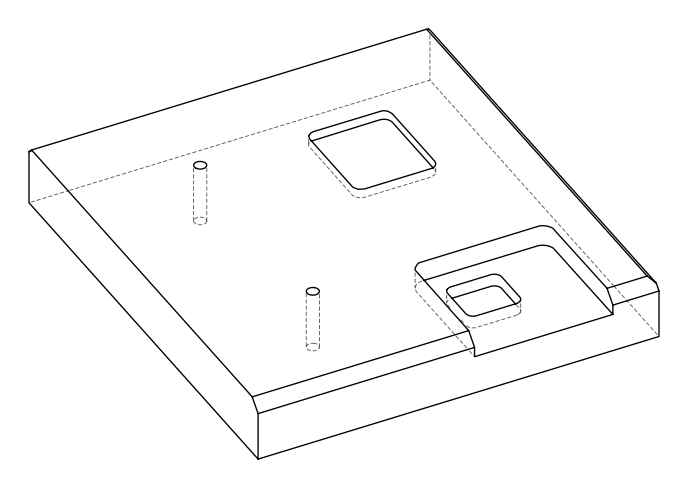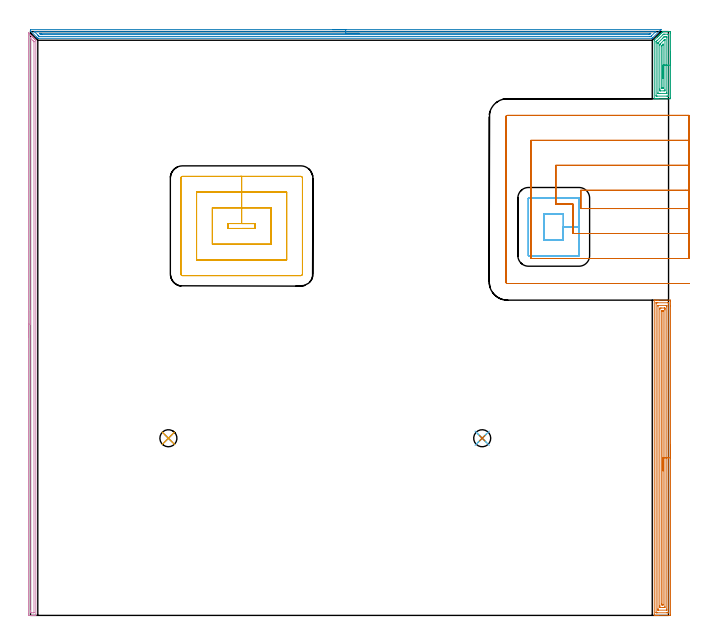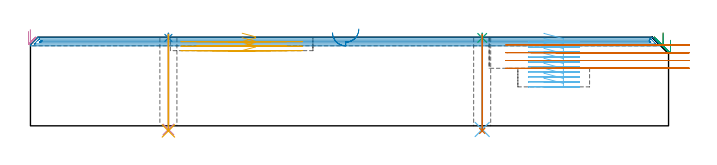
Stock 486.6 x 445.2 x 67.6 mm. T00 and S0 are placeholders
(PLAN: 13 operations, 7 tool changes, 56.3 min)
(1 AREA_MILL | FG_CHAMFER_SURFACE | UGT0205_001 | 9.84 min | 18989 mm3)
(2 AREA_MILL_1 | FG_CHAMFER_SURFACE_1 | UGT0205_001 | 11.58 min | 10559 mm3)
(3 AREA_MILL_2 | FG_CHAMFER_SURFACE_2 | UGT0205_001 | 2.19 min | 4264 mm3)
(4 AREA_MILL_3 | FG_CHAMFER_SURFACE_3 | UGT0205_001 | 7.27 min | 6914 mm3)
(5 MILL_RECTANGULAR_POCKET | POCKET_RECTANGULAR_STRAIGHT | UGT0201_008 | Follow Part, ap 4, ae 75% | 5.14 min | 101926 mm3)
(6 MILL_RECTANGULAR_POCKET_1 | POCKET_RECTANGULAR_STRAIGHT_1 | UGT0201_008 | Follow Part, ap 4, ae 75% | 6.03 min | 122282 mm3)
(7 MILL_SLOT | SLOT_PARTIAL_RECTANGULAR | UGT0201_109 | Follow Part, ap 6.35, ae 75% | 13.01 min | 418552 mm3)
(8 SPOT_DRILL | STEP1HOLE | NXT0321_9005460120000 | 0.03 min | 1 mm3)
(9 SPOT_DRILL_1 | STEP1HOLE_1 | NXT0321_9005460120000 | 0.03 min | 16 mm3)
(10 DRILL_THROUGH_HOLE_INTO_CENTER | STEP1HOLE | NXT0301_042 | 0.29 min | 2619 mm3)
(11 DRILL_TO_ENLARGE_THROUGH_HOLE | STEP1HOLE | NXT0301_101 | 0.3 min | 6302 mm3)
(12 DRILL_THROUGH_HOLE_INTO_CENTER_1 | STEP1HOLE_1 | NXT0301_042 | 0.29 min | 2652 mm3)
(13 DRILL_TO_ENLARGE_THROUGH_HOLE_1 | STEP1HOLE_1 | NXT0301_101 | 0.3 min | 6277 mm3)
(TOOL UGT0205_001 | Chamfer Mill 20 x 3 x 45 deg. | D20 FL50 Z2)
(TOOL UGT0201_008 | End Mill 16 mm | D16 FL32 Z4)
(TOOL UGT0201_109 | End Mill 25.4 mm | D25.4 FL25 Z2)
(TOOL NXT0321_9005460120000 | NC Spot Drill, 142deg, 12mm, Carbide, Uncoated | D12 PA142 FL30 Z2)
(TOOL NXT0301_042 | Carbide Drill 7.1mm [860.1-0710-057A1-MM 2214] | D7.1 PA140 FL85 Z2)
(TOOL NXT0301_101 | Carbide Drill 13mm [860.1-1300-104A1-MM 2214] | D13 PA140 FL123 Z2)
(OP 1 AREA_MILL)
G17 G21 G94 G90
T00 M6
G54
G17 G0 G90 X488.1 Y130.2 S1061 M3
G43 Z77.6 H0
Z65.2
G94 G1 Y130.162 Z64.328 F250.
Y130.048 Z63.464
Y129.859 Z62.612
Y129.597 Z61.78
Y129.263 Z60.974
Y128.86 Z60.2
Y128.392 Z59.464
Y127.86 Z58.772
Y127.271 Z58.129
Y126.628 Z57.54
Y125.936 Z57.008
Y125.2 Z56.54
Y124.426 Z56.137
Y123.62 Z55.803
Y122.788 Z55.541
Y121.936 Z55.352
Y121.072 Z55.238
Y120.2 Z55.2
Y0.606
X488.096 Y0.179 Z55.202
X488.092 Y0.01 Z55.206
X487.919 Y0. Z55.378
X478.812 Z64.482
X478.245 Z65.052
X477.929 Z65.367
X477.363 Z65.933
X477.047 Z66.248
X476.415 Z66.884
X476.033 Z67.267
X475.708 Y0.006 Z67.583
X475.702 Y0.008 Z67.588
X475.7 Y0.16 Z67.6
Y240.242
X475.703 Y240.392 Z67.588
X475.708 Y240.394 Z67.583
X476.032 Y240.4 Z67.268
X476.415 Z66.884
X477.047 Z66.248
X478.245 Z65.052
X478.812 Z64.482
X487.635 Z55.662
X487.921 Y240.398 Z55.376
X488.092 Y240.39 Z55.206
X488.099 Y240.218 Z55.199
X488.1 Y239.794 Z55.2
Y236.057
Y120.2
X486.686 Z56.614
X486.685 Y2.185 Z56.615
X486.684 Y2.082 Z56.616
X486.681 Y2.031 Z56.619
X486.68 Y2.014 Z56.62
X486.643 Y2.01 Z56.657
X486.255 Y2.002 Z57.045
X485.871 Y2. Z57.429
X485.375 Z57.925
X477.929 Y2.001 Z65.371
X477.431 Y2.003 Z65.869
X477.219 Y2.01 Z66.081
X477.121 Y2.018 Z66.179
X477.115 Y2.322 Z66.185
Y2.391
Y238.215
X477.116 Y238.318 Z66.184
X477.119 Y238.369 Z66.181
X477.12 Y238.386 Z66.18
X477.157 Y238.39 Z66.143
X477.545 Y238.398 Z65.755
X477.929 Y238.399 Z65.371
X478.425 Y238.4 Z64.875
X485.871 Y238.399 Z57.429
X486.369 Y238.397 Z56.931
X486.581 Y238.39 Z56.719
X486.679 Y238.382 Z56.621
X486.685 Y238.078 Z56.615
Y238.009
X486.686 Y120.2 Z56.614
X485.272 Z58.028
X485.271 Y4.782 Z58.029
X485.267 Y4.176 Z58.033
X485.265 Y4.034 Z58.035
X485.261 Y4.01 Z58.039
X485.22 Y4.005 Z58.08
X485.161 Y4.001 Z58.139
X478.985 Y4. Z64.315
X478.812 Y4.003 Z64.488
X478.638 Y4.008 Z64.662
X478.535 Y4.014 Z64.765
X478.532 Y4.081 Z64.768
X478.53 Y4.176 Z64.77
X478.529 Y4.462 Z64.771
X478.528 Y5.068 Z64.772
X478.529 Y235.618 Z64.771
X478.533 Y236.224 Z64.767
X478.535 Y236.365 Z64.765
X478.539 Y236.39 Z64.761
X478.58 Y236.395 Z64.72
X478.639 Y236.399 Z64.661
X484.815 Y236.4 Z58.485
X484.988 Y236.397 Z58.312
X485.162 Y236.392 Z58.138
X485.265 Y236.386 Z58.035
X485.268 Y236.319 Z58.032
X485.27 Y236.224 Z58.03
X485.271 Y235.938 Z58.029
X485.272 Y235.332 Z58.028
Y120.2
X483.857 Z59.443
Y6.853
X483.853 Y6.217 Z59.447
X483.849 Y6.01 Z59.451
X483.185 Y6. Z60.115
X482.341 Z60.959
X480.538 Z62.762
X480.147 Y6.006 Z63.153
X479.958 Y6.01 Z63.342
X479.95 Y6.116 Z63.35
X479.944 Y6.6 Z63.356
X479.943 Y6.853 Z63.357
Y7.494
Y233.547
X479.947 Y234.183 Z63.353
X479.951 Y234.39 Z63.349
X480.615 Y234.4 Z62.685
X481.459 Z61.841
X483.262 Z60.038
X483.653 Y234.394 Z59.647
X483.842 Y234.39 Z59.458
X483.85 Y234.284 Z59.45
X483.856 Y233.8 Z59.444
X483.857 Y233.547 Z59.443
Y232.906
Y120.2
X482.443 Z60.857
Y8.432
X482.441 Y8.226 Z60.859
X482.437 Y8.089 Z60.863
X482.433 Y8.009 Z60.867
X482.419 Y8.007 Z60.881
X482.341 Y8.003 Z60.959
X482.089 Y8.001 Z61.211
X481.459 Y8.007 Z61.841
X481.375 Y8.01 Z61.925
X481.364 Y8.329 Z61.936
X481.358 Y8.535 Z61.942
X481.357 Y8.638 Z61.943
Y8.741
Y231.968
X481.359 Y232.174 Z61.941
X481.363 Y232.311 Z61.937
X481.367 Y232.391 Z61.933
X481.381 Y232.393 Z61.919
X481.459 Y232.397 Z61.841
X481.711 Y232.399 Z61.589
X482.341 Y232.392 Z60.959
X482.425 Y232.39 Z60.875
X482.436 Y232.07 Z60.864
X482.442 Y231.865 Z60.858
X482.443 Y231.762 Z60.857
Y231.658
Y120.2
Y119.328 Z60.895
Y118.464 Z61.009
Y117.612 Z61.198
Y116.78 Z61.46
Y115.974 Z61.794
Y115.2 Z62.197
Y114.464 Z62.665
Y113.772 Z63.196
Y113.129 Z63.786
Y112.54 Z64.429
Y112.008 Z65.121
Y111.54 Z65.857
Y111.137 Z66.631
Y110.803 Z67.437
Y110.541 Z68.269
Y110.352 Z69.12
Y110.238 Z69.985
Y110.2 Z70.857
G0 Z77.6
M5
M2
(OP 2 AREA_MILL_1)
G17 G21 G94 G90
T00 M6
G54
G17 G0 G90 X230.4 Y446.7 S1061 M3
G43 Z77.6 H0
Z71.
G94 G1 X230.438 Z70.128 F250.
X230.552 Z69.263
X230.741 Z68.412
X231.003 Z67.58
X231.337 Z66.774
X231.74 Z66.
X232.209 Z65.264
X232.74 Z64.572
X233.329 Z63.929
X233.972 Z63.34
X234.664 Z62.808
X235.4 Z62.34
X236.174 Z61.937
X236.98 Z61.603
X237.812 Z61.341
X238.664 Z61.152
X239.528 Z61.038
X240.4 Z61.
X480.712
X480.78 Y446.695 Z61.003
X480.782 Y446.694 Z61.004
X480.78 Y446.679 Z61.019
X480.629 Y446.527 Z61.169
X480.482 Y446.381 Z61.317
X474.61 Y440.51 Z67.189
X474.345 Y440.245 Z67.452
X474.203 Y440.105 Z67.591
X473.932 Y440.1 Z67.6
X5.902
X5.596 Y440.104 Z67.59
X5.434 Y440.264 Z67.432
X4.711 Y440.991 Z66.708
X0.245 Y445.467 Z62.233
X0.072 Y445.639 Z62.059
X0.001 Y445.738 Z61.959
X-0.053 Y445.817 Z61.88
X-0.063 Y445.844 Z61.852
X-0.053 Y446.003 Z61.696
X-0.046 Y446.056 Z61.643
X-0.01 Y446.338 Z61.362
X0.01 Y446.694 Z61.005
X0.05 Y446.7 Z61.
X240.4
Y445.286 Z62.414
X476.612 Y445.285 Z62.415
X476.71 Y445.283 Z62.417
X476.892 Y445.279 Z62.421
X476.826 Y445.187 Z62.513
X476.722 Y445.076 Z62.624
X476.612 Y444.962 Z62.738
X473.598 Y441.948 Z65.752
X473.26 Y441.613 Z66.087
X473.183 Y441.541 Z66.159
X473.162 Y441.523 Z66.177
X473.132 Y441.52 Z66.18
X473.039 Y441.518 Z66.182
X472.244 Y441.514 Z66.186
X472.146
X6.893 Y441.515 Z66.185
X6.795 Y441.516 Z66.184
X6.697 Y441.52 Z66.18
X6.639 Y441.524 Z66.176
X6.607 Y441.552 Z66.148
X6.542 Y441.613 Z66.087
X5.902 Y442.251 Z65.449
X5.646 Y442.507 Z65.193
X3.222 Y444.936 Z62.764
X2.973 Y445.187 Z62.513
X2.932 Y445.23 Z62.47
X2.903 Y445.264 Z62.436
X2.892 Y445.278 Z62.422
X2.927 Y445.279 Z62.421
X3.123 Y445.284 Z62.416
X3.222 Y445.285 Z62.415
X4.017 Y445.286 Z62.414
X240.4
Y443.872 Z63.828
X472.146 Y443.871 Z63.829
X472.568 Y443.87 Z63.83
X472.773 Y443.869 Z63.831
X473.039 Y443.865 Z63.835
Y443.85 Z63.85
Y443.841 Z63.859
X472.82 Y443.619 Z64.081
X472.6 Y443.4 Z64.3
X472.372 Y443.174 Z64.526
X472.146 Y442.954 Z64.746
X472.115 Y442.935 Z64.765
X472.092 Y442.933 Z64.767
X472.04 Y442.93 Z64.77
X471.935 Y442.929 Z64.771
X471.724 Y442.928 Z64.772
X9.053 Y442.929 Z64.771
X8.581
X8.157 Y442.931 Z64.769
X7.688 Y442.936 Z64.764
X7.213 Y443.4 Z64.3
X6.795 Y443.815 Z63.885
X6.752 Y443.865 Z63.835
X6.795 Y443.866 Z63.834
X7.218 Y443.87 Z63.83
X7.688 Y443.871 Z63.829
X8.11 Y443.872 Z63.828
X240.4
X241.272 Z63.866
X242.137 Z63.98
X242.988 Z64.169
X243.82 Z64.431
X244.626 Z64.765
X245.4 Z65.168
X246.136 Z65.637
X246.828 Z66.168
X247.471 Z66.757
X248.06 Z67.401
X248.592 Z68.093
X249.06 Z68.828
X249.463 Z69.602
X249.797 Z70.408
X250.059 Z71.24
X250.248 Z72.092
X250.362 Z72.957
X250.4 Z73.828
G0 Z77.6
M5
M2
(OP 3 AREA_MILL_2)
G17 G21 G94 G90
T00 M6
G54
G17 G0 G90 X488.1 Y429.6 S1061 M3
G43 Z77.6 H0
Z65.2
G94 G1 Y429.562 Z64.328 F250.
Y429.448 Z63.464
Y429.259 Z62.612
Y428.997 Z61.78
Y428.663 Z60.974
Y428.26 Z60.2
Y427.792 Z59.464
Y427.26 Z58.772
Y426.671 Z58.129
Y426.028 Z57.54
Y425.336 Z57.008
Y424.6 Z56.54
Y423.826 Z56.137
Y423.02 Z55.803
Y422.188 Z55.541
Y421.336 Z55.352
Y420.472 Z55.238
Y419.6 Z55.2
Y395.03
X488.099 Y394.607 Z55.201
X488.094 Y394.143 Z55.203
X488.092 Y394.009 Z55.206
X487.635 Y394. Z55.662
X478.812 Z64.482
X478.248 Z65.049
X477.929 Z65.367
X477.365 Z65.931
X477.047 Z66.248
X476.41 Z66.89
X476.035 Z67.264
X475.708 Y394.007 Z67.583
X475.702 Y394.008 Z67.588
X475.7 Y394.161 Z67.6
Y438.344
X475.704 Y438.606 Z67.59
X475.89 Y438.791 Z67.408
X475.968 Y438.868 Z67.331
X477.929 Y440.831 Z65.367
X478.37 Y441.271 Z64.929
X478.812 Y441.713 Z64.484
X478.999 Y441.9 Z64.299
X479.082 Y441.982 Z64.217
X479.694 Y442.596 Z63.602
X479.935 Y442.835 Z63.365
X480.576 Y443.478 Z62.72
X480.788 Y443.688 Z62.512
X481.459 Y444.36 Z61.838
X481.641 Y444.541 Z61.659
X481.693 Y444.593 Z61.607
X482.176 Y445.076 Z61.123
X482.289 Y445.188 Z61.009
X482.305 Y445.198 Z60.993
X482.341 Y445.199 Z60.958
X482.488 Y445.2 Z60.812
X483.469 Z59.831
X484.106 Z59.19
X485.307 Z57.99
X485.871 Z57.424
X486.471 Z56.824
X486.753 Z56.542
X487.354 Z55.942
X487.635 Y445.197 Z55.66
X488.091 Y445.191 Z55.205
X488.094 Y445.057 Z55.203
X488.099 Y444.593 Z55.201
X488.1 Y444.123 Z55.2
Y419.6
X486.686 Z56.614
X486.685 Y396.186 Z56.615
X486.684 Y396.084 Z56.616
X486.681 Y396.033 Z56.619
X486.68 Y396.015 Z56.62
X486.646 Y396.01 Z56.654
X486.257 Y396.002 Z57.043
X485.871 Y396.001 Z57.429
X485.376 Y396. Z57.924
X477.929 Y396.001 Z65.371
X477.432 Y396.003 Z65.868
X477.219 Y396.01 Z66.081
X477.121 Y396.02 Z66.179
X477.115 Y396.323 Z66.185
Y396.393
X477.114 Y436.491 Z66.186
X477.116 Y437.382 Z66.184
X477.117 Y437.452 Z66.183
X477.121 Y437.55 Z66.179
X477.193 Y437.631 Z66.107
X477.315 Y437.76 Z65.985
X477.469 Y437.917 Z65.831
X477.894 Y438.344 Z65.406
X482.357 Y442.807 Z60.943
X482.651 Y443.092 Z60.649
X482.733 Y443.172 Z60.567
X482.844 Y443.191 Z60.456
X483.224 Y443.196 Z60.076
X483.718 Y443.2 Z59.582
X485.871 Y443.199 Z57.429
X486.368 Y443.197 Z56.932
X486.581 Y443.19 Z56.719
X486.679 Y443.18 Z56.621
X486.685 Y442.877 Z56.615
Y442.807
X486.686 Y419.6 Z56.614
X485.272 Z58.028
X485.271 Y398.784 Z58.029
X485.268 Y398.178 Z58.032
X485.265 Y398.036 Z58.035
X485.263 Y398.01 Z58.037
X485.222 Y398.006 Z58.078
X485.163 Y398.001 Z58.137
X479.87 Y398. Z63.43
X478.987 Y398.001 Z64.313
X478.812 Y398.004 Z64.488
X478.636 Y398.01 Z64.664
X478.535 Y398.016 Z64.765
X478.532 Y398.083 Z64.768
X478.531 Y398.178 Z64.769
X478.529 Y398.464 Z64.771
Y436.256
X478.53 Y436.408 Z64.77
X478.533 Y436.483 Z64.767
X478.535 Y436.517 Z64.765
X478.567 Y436.559 Z64.733
X478.687 Y436.685 Z64.613
X478.812 Y436.812 Z64.488
X479.13 Y437.13 Z64.17
X482.341 Y440.342 Z60.959
X482.68 Y440.68 Z60.62
X483.025 Y441.022 Z60.275
X483.129 Y441.118 Z60.171
X483.224 Y441.19 Z60.076
X483.931 Y441.199 Z59.369
X484.106 Z59.194
X484.813 Z58.487
X484.988 Y441.196 Z58.312
X485.164 Y441.19 Z58.136
X485.265 Y441.184 Z58.035
X485.268 Y441.117 Z58.032
X485.269 Y441.022 Z58.031
X485.271 Y440.736 Z58.029
X485.272 Y419.6 Z58.028
X483.857 Z59.443
Y400.856
X483.854 Y400.218 Z59.446
X483.85 Y400.011 Z59.45
X483.187 Y400. Z60.113
X480.54 Z62.76
X480.147 Y400.006 Z63.153
X479.957 Y400.01 Z63.343
X479.95 Y400.118 Z63.35
X479.944 Y400.603 Z63.356
X479.943 Y400.856 Z63.357
Y401.497
Y434.774
X479.947 Y435.411 Z63.353
X479.949 Y435.474 Z63.351
X479.979 Y435.518 Z63.321
X480.118 Y435.667 Z63.182
X480.347 Y435.898 Z62.953
X480.576 Y436.128 Z62.724
X483.01 Y438.561 Z60.29
X483.224 Y438.772 Z60.076
X483.459 Y438.998 Z59.841
X483.666 Y439.19 Z59.634
X483.85 Y439.174 Z59.45
X483.853 Y438.996 Z59.447
X483.857 Y438.597 Z59.443
Y419.6
X482.443 Z60.857
Y402.434
X482.441 Y402.228 Z60.859
X482.437 Y402.091 Z60.863
X482.433 Y402.009 Z60.867
X482.42 Y402.007 Z60.88
X482.341 Y402.004 Z60.959
X482.091 Y402.001 Z61.209
X481.459 Y402.008 Z61.841
X481.375 Y402.01 Z61.925
X481.364 Y402.332 Z61.936
X481.359 Y402.538 Z61.941
X481.357 Y402.641 Z61.943
Y433.984
X481.364 Y434.428 Z61.936
X481.389 Y434.479 Z61.911
X481.459 Y434.555 Z61.841
X481.566 Y434.666 Z61.734
X481.672 Y434.774 Z61.628
X482.341 Y435.443 Z60.959
X482.389 Y435.49 Z60.911
X482.418 Y435.518 Z60.882
X482.434 Y435.531 Z60.866
X482.435 Z60.865
X482.437 Y435.496 Z60.863
X482.442 Y435.083 Z60.858
X482.443 Y434.877 Z60.857
Y419.6
Y418.728 Z60.895
Y417.864 Z61.009
Y417.012 Z61.198
Y416.18 Z61.46
Y415.374 Z61.794
Y414.6 Z62.197
Y413.864 Z62.665
Y413.172 Z63.196
Y412.529 Z63.786
Y411.94 Z64.429
Y411.408 Z65.121
Y410.94 Z65.857
Y410.537 Z66.631
Y410.203 Z67.437
Y409.941 Z68.269
Y409.752 Z69.12
Y409.638 Z69.985
Y409.6 Z70.857
G0 Z77.6
M5
M2
(OP 4 AREA_MILL_3)
G17 G21 G94 G90
T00 M6
G54
G17 G0 G90 X-1.5 Y212.1 S1061 M3
G43 Z77.6 H0
Z72.
G94 G1 Y212.138 Z71.128 F250.
Y212.252 Z70.264
Y212.441 Z69.412
Y212.703 Z68.58
Y213.037 Z67.774
Y213.44 Z67.
Y213.909 Z66.264
Y214.44 Z65.572
Y215.029 Z64.929
Y215.672 Z64.34
Y216.364 Z63.808
Y217.1 Z63.34
Y217.874 Z62.937
Y218.68 Z62.603
Y219.512 Z62.341
Y220.364 Z62.152
Y221.228 Z62.038
Y222.1 Z62.
Y443.97
X-1.495 Y444.181 Z62.003
X-1.493 Y444.183 Z62.004
X-1.48 Y444.181 Z62.017
X-1.044 Y443.744 Z62.456
X-0.926 Y443.627 Z62.572
X0.218 Y442.483 Z63.716
X0.261 Y442.44 Z63.759
X0.306 Y442.395 Z63.805
X0.513 Y442.187 Z64.012
X0.558 Y442.143 Z64.055
X0.603 Y442.097 Z64.102
X0.809 Y441.891 Z64.308
X0.855 Y441.846 Z64.352
X0.901 Y441.799 Z64.4
X1.105 Y441.595 Z64.604
X1.152 Y441.55 Z64.649
X1.199 Y441.502 Z64.698
X1.401 Y441.3 Z64.9
X1.448 Y441.253 Z64.945
X1.496 Y441.204 Z64.995
X1.697 Y441.004 Z65.195
X1.745 Y440.956 Z65.242
X1.794 Y440.906 Z65.293
X1.992 Y440.708 Z65.491
X2.042 Y440.659 Z65.539
X2.092 Y440.609 Z65.591
X2.288 Y440.412 Z65.787
X2.339 Y440.363 Z65.836
X2.389 Y440.311 Z65.888
X2.584 Y440.116 Z66.083
X2.635 Y440.066 Z66.132
X2.687 Y440.013 Z66.186
X2.88 Y439.821 Z66.379
X2.932 Y439.769 Z66.429
X2.985 Y439.716 Z66.484
X3.176 Y439.525 Z66.675
X3.229 Y439.472 Z66.726
X3.282 Y439.418 Z66.781
X3.471 Y439.229 Z66.97
X3.526 Y439.176 Z67.022
X3.836 Y438.864 Z67.336
X4.098 Y438.595 Z67.587
X4.1 Y438.227 Z67.6
Y0.164
X4.105 Y0.01 Z67.595
X4.053 Y0.007 Z67.545
X3.668 Y0. Z67.168
X3.304 Z66.804
X2.635 Z66.13
X1.411 Z64.908
X0.855 Z64.349
X0.242 Z63.738
X-0.926 Y0.001 Z62.57
X-1.176 Y0.003 Z62.32
X-1.491 Y0.008 Z62.005
X-1.493 Y0.045 Z62.003
X-1.499 Y0.614 Z62.001
X-1.5 Y1.191 Z62.
Y222.1
X-0.086 Z63.414
Y440.115
X-0.084 Y440.216 Z63.416
X-0.082 Y440.283 Z63.418
X-0.079 Y440.321 Z63.421
X-0.075 Y440.319 Z63.425
X-0.035 Y440.283 Z63.465
X0.237 Y440.013 Z63.737
X2.023 Y438.227 Z65.523
X2.635 Y437.608 Z66.135
X2.665 Y437.573 Z66.165
X2.679 Y437.549 Z66.179
X2.682 Y437.485 Z66.182
X2.685 Y437.385 Z66.185
Y2.299
X2.683 Y2.199 Z66.183
X2.678 Y2.01 Z66.178
X2.635 Y2.008 Z66.135
X2.143 Y2.001 Z65.643
X0.855 Z64.355
X0.361 Y2.003 Z63.861
X-0.035 Y2.01 Z63.465
X-0.079 Y2.401 Z63.421
X-0.082 Y2.447 Z63.418
X-0.086 Y3.294 Z63.414
Y3.344
Y222.1
Y222.972 Z63.452
Y223.837 Z63.566
Y224.688 Z63.755
Y225.52 Z64.017
Y226.326 Z64.351
Y227.1 Z64.754
Y227.836 Z65.223
Y228.528 Z65.754
Y229.171 Z66.343
Y229.76 Z66.986
Y230.292 Z67.678
Y230.76 Z68.414
Y231.163 Z69.188
Y231.497 Z69.994
Y231.759 Z70.826
Y231.948 Z71.678
Y232.062 Z72.543
Y232.1 Z73.414
G0 Z77.6
M5
M2
(OP 5 MILL_RECTANGULAR_POCKET)
G17 G21 G94 G90
T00 M6
G54
G17 G0 G90 X161.441 Y295.1 S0 M3
G43 Z77.6 H0
Z70.6
G94 G1 X171.4 Z67.931 F250.
Y298.8 Z66.94
X161.05 Z64.167
X150.7 F500.
Y295.1
X171.4
Y298.8
X161.05
Y310.8
X138.7
Y283.1
X183.4
Y310.8
X161.05
Y322.8
X126.7
Y271.1
X195.4
Y322.8
X161.05
Y334.8
X116.
G3 X114.7 Y333.5 R1.3
G1 Y260.4
G3 X116. Y259.1 R1.3
G1 X206.1
G3 X207.4 Y260.4 R1.3
G1 Y333.5
G3 X206.1 Y334.8 R1.3
G1 X161.05
X160.05
G0 X161.441 Y295.1 Z67.167
G1 X171.4 Z64.498 F250.
Y298.8 Z63.507
X161.05 Z60.733
X150.7 F500.
Y295.1
X171.4
Y298.8
X161.05
Y310.8
X138.7
Y283.1
X183.4
Y310.8
X161.05
Y322.8
X126.7
Y271.1
X195.4
Y322.8
X161.05
Y334.8
X116.
G3 X114.7 Y333.5 R1.3
G1 Y260.4
G3 X116. Y259.1 R1.3
G1 X206.1
G3 X207.4 Y260.4 R1.3
G1 Y333.5
G3 X206.1 Y334.8 R1.3
G1 X161.05
X160.05
G0 X161.441 Y295.1 Z63.733
G1 X171.4 Z61.065 F250.
Y298.8 Z60.073
X161.05 Z57.3
X150.7 F500.
Y295.1
X171.4
Y298.8
X161.05
Y310.8
X138.7
Y283.1
X183.4
Y310.8
X161.05
Y322.8
X126.7
Y271.1
X195.4
Y322.8
X161.05
Y334.8
X116.
G3 X114.7 Y333.5 R1.3
G1 Y260.4
G3 X116. Y259.1 R1.3
G1 X206.1
G3 X207.4 Y260.4 R1.3
G1 Y333.5
G3 X206.1 Y334.8 R1.3
G1 X161.05
X160.05
G0 Z77.6
M5
M2
(OP 6 MILL_RECTANGULAR_POCKET_1)
G17 G21 G94 G90
T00 M6
G54
G17 G0 G90 X391.7 Y286.941 S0 M3
G43 Z77.6 H0
Z70.6
G94 G1 Y286.3 Z70.428 F250.
X406.4 Z66.489
Y296.3 Z63.81
Y306.3 F500.
X391.7
Y286.3
X406.4
Y296.3
X418.4
Y318.2
X418.395 Y318.255
X418.355 Y318.295
X418.3 Y318.3
X379.8
X379.745 Y318.295
X379.705 Y318.255
X379.7 Y318.2
Y274.4
X379.705 Y274.345
X379.745 Y274.305
X379.8 Y274.3
X418.3
X418.355 Y274.305
X418.395 Y274.345
X418.4 Y274.4
Y296.3
Y297.3
G0 X391.7 Y286.941 Z66.81
G1 Y286.3 Z66.638 F250.
X406.4 Z62.699
Y296.3 Z60.02
Y306.3 F500.
X391.7
Y286.3
X406.4
Y296.3
X418.4
Y318.2
X418.395 Y318.255
X418.355 Y318.295
X418.3 Y318.3
X379.8
X379.745 Y318.295
X379.705 Y318.255
X379.7 Y318.2
Y274.4
X379.705 Y274.345
X379.745 Y274.305
X379.8 Y274.3
X418.3
X418.355 Y274.305
X418.395 Y274.345
X418.4 Y274.4
Y296.3
Y297.3
G0 X391.7 Y286.941 Z63.02
G1 Y286.3 Z62.848 F250.
X406.4 Z58.909
Y296.3 Z56.23
Y306.3 F500.
X391.7
Y286.3
X406.4
Y296.3
X418.4
Y318.2
X418.395 Y318.255
X418.355 Y318.295
X418.3 Y318.3
X379.8
X379.745 Y318.295
X379.705 Y318.255
X379.7 Y318.2
Y274.4
X379.705 Y274.345
X379.745 Y274.305
X379.8 Y274.3
X418.3
X418.355 Y274.305
X418.395 Y274.345
X418.4 Y274.4
Y296.3
Y297.3
G0 X391.7 Y286.941 Z59.23
G1 Y286.3 Z59.058 F250.
X406.4 Z55.119
Y296.3 Z52.44
Y306.3 F500.
X391.7
Y286.3
X406.4
Y296.3
X418.4
Y318.2
X418.395 Y318.255
X418.355 Y318.295
X418.3 Y318.3
X379.8
X379.745 Y318.295
X379.705 Y318.255
X379.7 Y318.2
Y274.4
X379.705 Y274.345
X379.745 Y274.305
X379.8 Y274.3
X418.3
X418.355 Y274.305
X418.395 Y274.345
X418.4 Y274.4
Y296.3
Y297.3
G0 X391.7 Y286.941 Z55.44
G1 Y286.3 Z55.268 F250.
X406.4 Z51.329
Y296.3 Z48.65
Y306.3 F500.
X391.7
Y286.3
X406.4
Y296.3
X418.4
Y318.2
X418.395 Y318.255
X418.355 Y318.295
X418.3 Y318.3
X379.8
X379.745 Y318.295
X379.705 Y318.255
X379.7 Y318.2
Y274.4
X379.705 Y274.345
X379.745 Y274.305
X379.8 Y274.3
X418.3
X418.355 Y274.305
X418.395 Y274.345
X418.4 Y274.4
Y296.3
Y297.3
G0 X391.7 Y286.941 Z51.65
G1 Y286.3 Z51.478 F250.
X406.4 Z47.539
Y296.3 Z44.86
Y306.3 F500.
X391.7
Y286.3
X406.4
Y296.3
X418.4
Y318.2
X418.395 Y318.255
X418.355 Y318.295
X418.3 Y318.3
X379.8
X379.745 Y318.295
X379.705 Y318.255
X379.7 Y318.2
Y274.4
X379.705 Y274.345
X379.745 Y274.305
X379.8 Y274.3
X418.3
X418.355 Y274.305
X418.395 Y274.345
X418.4 Y274.4
Y296.3
Y297.3
G0 X391.7 Y286.941 Z47.86
G1 Y286.3 Z47.688 F250.
X406.4 Z43.749
Y296.3 Z41.07
Y306.3 F500.
X391.7
Y286.3
X406.4
Y296.3
X418.4
Y318.2
X418.395 Y318.255
X418.355 Y318.295
X418.3 Y318.3
X379.8
X379.745 Y318.295
X379.705 Y318.255
X379.7 Y318.2
Y274.4
X379.705 Y274.345
X379.745 Y274.305
X379.8 Y274.3
X418.3
X418.355 Y274.305
X418.395 Y274.345
X418.4 Y274.4
Y296.3
Y297.3
G0 X391.7 Y286.941 Z44.07
G1 Y286.3 Z43.898 F250.
X406.4 Z39.959
Y296.3 Z37.28
Y306.3 F500.
X391.7
Y286.3
X406.4
Y296.3
X418.4
Y318.2
X418.395 Y318.255
X418.355 Y318.295
X418.3 Y318.3
X379.8
X379.745 Y318.295
X379.705 Y318.255
X379.7 Y318.2
Y274.4
X379.705 Y274.345
X379.745 Y274.305
X379.8 Y274.3
X418.3
X418.355 Y274.305
X418.395 Y274.345
X418.4 Y274.4
Y296.3
Y297.3
G0 X391.7 Y286.941 Z40.28
G1 Y286.3 Z40.108 F250.
X406.4 Z36.169
Y296.3 Z33.49
Y306.3 F500.
X391.7
Y286.3
X406.4
Y296.3
X418.4
Y318.2
X418.395 Y318.255
X418.355 Y318.295
X418.3 Y318.3
X379.8
X379.745 Y318.295
X379.705 Y318.255
X379.7 Y318.2
Y274.4
X379.705 Y274.345
X379.745 Y274.305
X379.8 Y274.3
X418.3
X418.355 Y274.305
X418.395 Y274.345
X418.4 Y274.4
Y296.3
Y297.3
G0 X391.7 Y286.941 Z36.49
G1 Y286.3 Z36.318 F250.
X406.4 Z32.379
Y296.3 Z29.7
Y306.3 F500.
X391.7
Y286.3
X406.4
Y296.3
X418.4
Y318.2
X418.395 Y318.255
X418.355 Y318.295
X418.3 Y318.3
X379.8
X379.745 Y318.295
X379.705 Y318.255
X379.7 Y318.2
Y274.4
X379.705 Y274.345
X379.745 Y274.305
X379.8 Y274.3
X418.3
X418.355 Y274.305
X418.395 Y274.345
X418.4 Y274.4
Y296.3
Y297.3
G0 Z77.6
M5
M2
(OP 7 MILL_SLOT)
G17 G21 G94 G90
T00 M6
G54
G17 G0 G90 X502.3 Y324.15 S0 M3
G43 Z77.6 H0
Z61.675
G94 G1 X499.3 F250.
X419.65 F500.
Y310.25
X499.3
X502.3 F250.
Y343.2
X499.3
X400.6 F500.
Y313.6
X413.7
Y291.2
X499.3
X502.3 F250.
Y362.25
X499.3
X381.55 F500.
Y272.15
X499.3
X502.3 F250.
Y381.3
X499.3
X363.8 F500.
G3 X362.5 Y380. R1.3
G1 Y254.4
G3 X363.8 Y253.1 R1.3
G1 X499.3
X502.3 F250.
G0 Y324.15 Z55.75
G1 X499.3
X419.65 F500.
Y310.25
X499.3
X502.3 F250.
Y343.2
X499.3
X400.6 F500.
Y313.6
X413.7
Y291.2
X499.3
X502.3 F250.
Y362.25
X499.3
X381.55 F500.
Y272.15
X499.3
X502.3 F250.
Y381.3
X499.3
X363.8 F500.
G3 X362.5 Y380. R1.3
G1 Y254.4
G3 X363.8 Y253.1 R1.3
G1 X499.3
X502.3 F250.
G0 Y324.15 Z49.825
G1 X499.3
X419.65 F500.
Y310.25
X499.3
X502.3 F250.
Y343.2
X499.3
X400.6 F500.
Y313.6
X413.7
Y291.2
X499.3
X502.3 F250.
Y362.25
X499.3
X381.55 F500.
Y272.15
X499.3
X502.3 F250.
Y381.3
X499.3
X363.8 F500.
G3 X362.5 Y380. R1.3
G1 Y254.4
G3 X363.8 Y253.1 R1.3
G1 X499.3
X502.3 F250.
G0 Y324.15 Z43.9
G1 X499.3
X419.65 F500.
Y310.25
X499.3
X502.3 F250.
Y343.2
X499.3
X400.6 F500.
Y313.6
X413.7
Y291.2
X499.3
X502.3 F250.
Y362.25
X499.3
X381.55 F500.
Y272.15
X499.3
X502.3 F250.
Y381.3
X499.3
X363.8 F500.
G3 X362.5 Y380. R1.3
G1 Y254.4
G3 X363.8 Y253.1 R1.3
G1 X499.3
X502.3 F250.
G0 Z77.6
M5
M2
(OP 8 SPOT_DRILL)
G17 G21 G94 G90
T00 M6
G54
G17 G0 G90 X105.2 Y135.1 S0 M3
G43 Z77.6 H0
G94 G81 G98 Z67.04 F250. R70.6
G80
M5
M2
(OP 9 SPOT_DRILL_1)
G17 G21 G94 G90
T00 M6
G54
G17 G0 G90 X344.5 Y135.1 S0 M3
G43 Z77.6 H0
G94 G81 G98 Z67.04 F250. R70.6
G80
M5
M2
(OP 10 DRILL_THROUGH_HOLE_INTO_CENTER)
G17 G21 G94 G90
T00 M6
G54
G17 G0 G90 X105.2 Y135.1 S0 M3
G43 Z77.6 H1
G94 G73 G98 Z-2.792 F250. Q7.039 R69.6
G80
M5
M2
(OP 11 DRILL_TO_ENLARGE_THROUGH_HOLE)
G17 G21 G94 G90
T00 M6
G54
G17 G0 G90 X105.2 Y135.1 S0 M3
G43 Z77.6 H1
G94 G73 G98 Z-3.866 F250. Q11.911 R69.6
G80
M5
M2
(OP 12 DRILL_THROUGH_HOLE_INTO_CENTER_1)
G17 G21 G94 G90
T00 M6
G54
G17 G0 G90 X344.5 Y135.1 S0 M3
G43 Z77.6 H1
G94 G73 G98 Z-2.792 F250. Q7.039 R69.6
G80
M5
M2
(OP 13 DRILL_TO_ENLARGE_THROUGH_HOLE_1)
G17 G21 G94 G90
T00 M6
G54
G17 G0 G90 X344.5 Y135.1 S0 M3
G43 Z77.6 H1
G94 G73 G98 Z-3.866 F250. Q11.911 R69.6
G80
M5
M2
